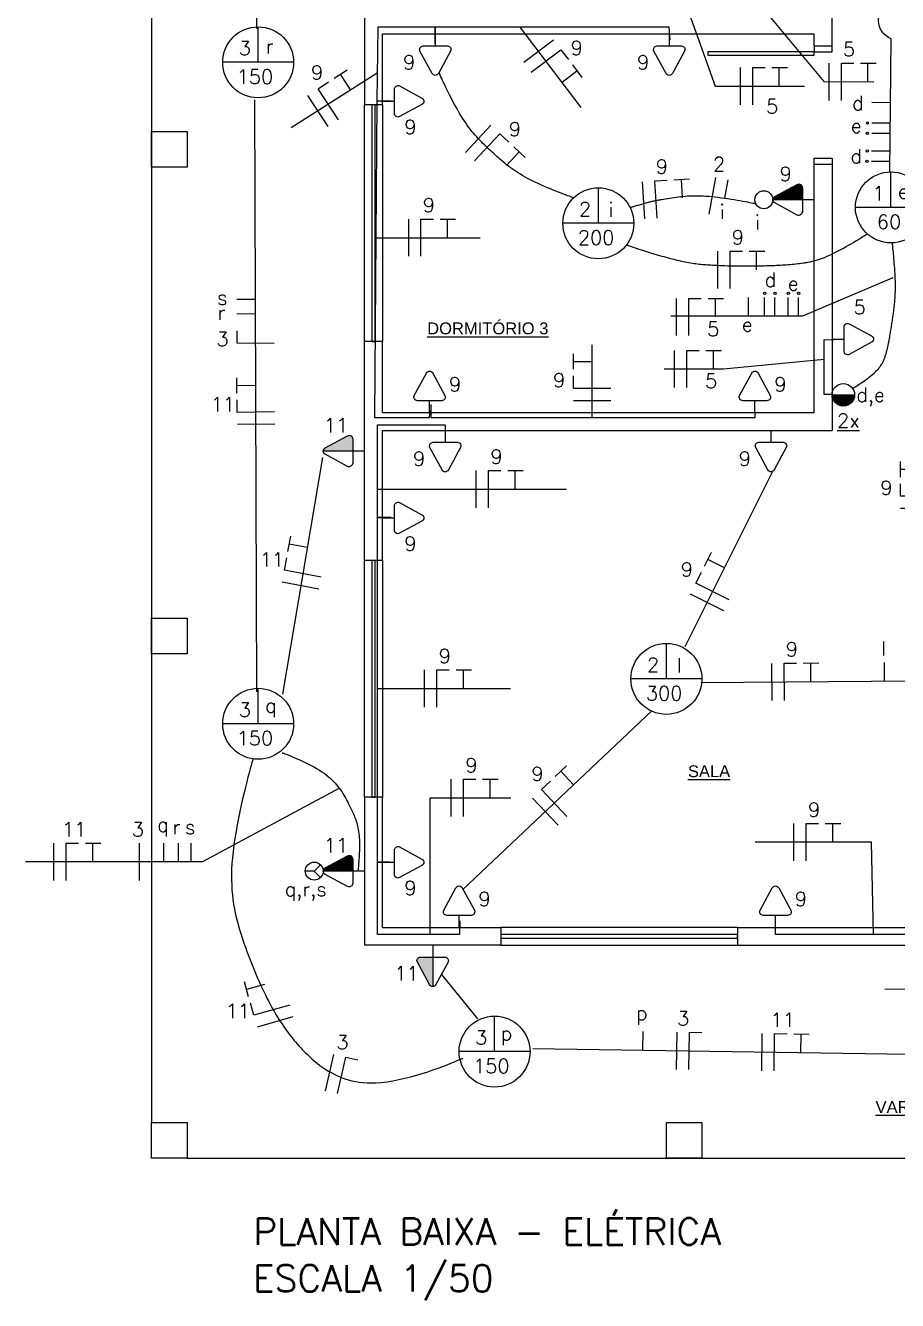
# Model space of a CAD drawing. Header units: millimetres. Extents: x 37 to 167, y 28 to 58.
# Drawn here: x 37.38 to 44.75, y 35.67 to 46.45 of the extents above; entities that cross this region are included whole.
import ezdxf

# ---------------------------------------------------------------- set-up
doc = ezdxf.new("R2010")
doc.units = ezdxf.units.MM
for name, color, linetype in [('ELE-ELETRODUTOS', 5, 'Continuous'), ('ELE-FIAÇÃO', 10, 'Continuous'), ('ELE-PONTO_ELÉTRICO', 14, 'Continuous'), ('ESQUADRIAS', 9, 'Continuous'), ('PAREDE', 8, 'Continuous'), ('PAREDE-BAIXA', 9, 'Continuous'), ('PISO', 4, 'Continuous'), ('TXT_0', 7, 'Continuous'), ('TXT_2', 3, 'Continuous')]:
    doc.layers.add(name, color=color, linetype=linetype)
doc.styles.add('ADITIVOCAD', font='RomanS')
doc.styles.get("Standard").update_dxf_attribs({"font": 'Arial'})
pattern_1 = [(45, (14.318479, 8.071904), (-0.0035355339, 0.0035355339), [])]

# ---------------------------------------------------------------- blocks, each defined once
blk = doc.blocks.new('ADC_PD_AB1')
at = {"flags": 128}
blk.add_lwpolyline([(0, 0), (1, 0), (1, 0.03), (0, 0.03)], close=True, dxfattribs=at)
at = {"flags": 8}
blk.add_attdef('$PORTA', (0.5, 0.1463), '', height=0.09, dxfattribs=at)
blk = doc.blocks.new('ADC_JPL')
at = {"linetype": 'ByBlock', "flags": 128}
blk.add_lwpolyline([(0, -0.015), (1, -0.015), (1, 0.015), (0, 0.015)], close=True, dxfattribs=at)
at = {"flags": 8}
blk.add_attdef('$JANELA', (0.5, 0.2002), '', height=0.09, dxfattribs=at)
blk = doc.blocks.new('ADCE_LINCT')
for p, q in [((0, 0), (0, 0.2499)), ((0.2499, 0), (-0.2499, 0))]:
    blk.add_line(p, q)
blk.add_circle((0, 0), 0.2499)
at = {"flags": 8}
for tag, p in [('$A', (-0.089, 0.0992)), ('$B', (0.0909, 0.096)), ('$C', (-0.0013, -0.1014))]:
    blk.add_attdef(tag, p, '', height=0.1, dxfattribs=at)
blk = doc.blocks.new('ADCE_INT3W_2S')
h = blk.add_hatch()
h.set_pattern_fill('_U', color=256, scale=0.005, angle=45, style=0, pattern_type=2)
h.set_pattern_definition(pattern_1)
h.paths.add_polyline_path([(0.1271, 0), (0, 0), (0.0006, -0.009), (0.0026, -0.0179), (0.0057, -0.0264), (0.0101, -0.0344), (0.0155, -0.0416), (0.0219, -0.048), (0.0292, -0.0535), (0.0371, -0.0578), (0.0456, -0.061), (0.0545, -0.0629), (0.0635, -0.0635), (0.0726, -0.0629), (0.0815, -0.061), (0.0899, -0.0578), (0.0979, -0.0535), (0.1052, -0.048), (0.1116, -0.0416), (0.117, -0.0344), (0.1214, -0.0264), (0.1245, -0.0179), (0.1264, -0.009)])
blk.add_line((0, 0), (0.1271, 0))
blk.add_circle((0.0635, 0), 0.0635)
at = {"flags": 8}
for tag, p, height in [('$B', (0.1735, 0.1343), 0.09), ('$A', (0.2256, 0.0011), 0.09), ('TIP', (0.0136, -0.2023), 0.1)]:
    blk.add_attdef(tag, p, '', height=height, dxfattribs=at)
blk = doc.blocks.new('ADCE_TB_2P')
at = {"flags": 128}
blk.add_lwpolyline([(0, 0), (0.0842, 0), (0.0842, 0.0853, -0.5575), (0.1207, 0.1079), (0.2784, 0.0226, -0.5959), (0.2784, -0.0226), (0.1207, -0.1079, -0.5789), (0.0842, -0.0853), (0.0842, 0)], format="xyb", dxfattribs=at)
at = {"flags": 8}
for tag, p in [('$C', (0.1994, 0.3183)), ('$A', (0.1994, -0.1817))]:
    blk.add_attdef(tag, p, '', height=0.09, dxfattribs=at)
blk = doc.blocks.new('ADCE_TM-IT1')
h = blk.add_hatch()
h.set_pattern_fill('_U', color=256, scale=0.005, angle=45, style=0, pattern_type=2)
h.set_pattern_definition(pattern_1)
h.paths.add_polyline_path([(0.0842, 0), (0.0842, -0.0869), (0.0847, -0.0907), (0.0857, -0.0945), (0.0873, -0.098), (0.0894, -0.1012), (0.092, -0.1041), (0.095, -0.1065), (0.0984, -0.1085), (0.102, -0.1098), (0.1058, -0.1106), (0.1096, -0.1108), (0.1135, -0.1104), (0.1172, -0.1094), (0.1207, -0.1079), (0.2784, -0.0226), (0.2817, -0.0204), (0.2846, -0.0178), (0.2871, -0.0148), (0.2892, -0.0114), (0.2906, -0.0078), (0.2915, -0.0039), (0.2915, 0)])
blk.add_line((0.0842, 0), (0.2918, 0))
at = {"flags": 128}
blk.add_lwpolyline([(0, 0), (0.0842, 0), (0.0842, 0.0853, -0.5575), (0.1207, 0.1079), (0.2784, 0.0226, -0.5959), (0.2784, -0.0226), (0.1207, -0.1079, -0.5789), (0.0842, -0.0853), (0.0842, 0)], format="xyb", dxfattribs=at)
blk.add_circle((0.3554, 0), 0.0635)
at = {"flags": 8}
for tag, p in [('$C', (0.1994, 0.3183)), ('$B', (0.3992, 0.1595)), ('$A', (0.1994, -0.1817))]:
    blk.add_attdef(tag, p, '', height=0.09, dxfattribs=at)
blk = doc.blocks.new('ADCE_TM_2P')
blk.add_hatch(color=256).paths.add_polyline_path([(0.0842, 0), (0.0842, -0.0869), (0.0847, -0.0907), (0.0857, -0.0945), (0.0873, -0.098), (0.0894, -0.1012), (0.092, -0.1041), (0.095, -0.1065), (0.0984, -0.1085), (0.102, -0.1098), (0.1058, -0.1106), (0.1096, -0.1108), (0.1135, -0.1104), (0.1172, -0.1094), (0.1207, -0.1079), (0.2784, -0.0226), (0.2817, -0.0204), (0.2846, -0.0178), (0.2871, -0.0148), (0.2892, -0.0114), (0.2906, -0.0078), (0.2915, -0.0039), (0.2918, 0)])
blk.add_line((0.0842, 0), (0.2918, 0))
at = {"flags": 128}
blk.add_lwpolyline([(0, 0), (0.0842, 0), (0.0842, 0.0853, -0.5575), (0.1207, 0.1079), (0.2784, 0.0226, -0.5959), (0.2784, -0.0226), (0.1207, -0.1079, -0.5789), (0.0842, -0.0853), (0.0842, 0)], format="xyb", dxfattribs=at)
at = {"flags": 8}
for tag, p in [('$C', (0.1994, 0.3183)), ('$A', (0.1994, -0.1817))]:
    blk.add_attdef(tag, p, '', height=0.09, dxfattribs=at)
blk = doc.blocks.new('ADCE_TM-IT3')
h = blk.add_hatch()
h.set_pattern_fill('_U', color=256, scale=0.005, angle=45, style=0, pattern_type=2)
h.set_pattern_definition(pattern_1)
h.paths.add_polyline_path([(0.0842, 0), (0.0842, -0.0869), (0.0847, -0.0907), (0.0857, -0.0945), (0.0873, -0.098), (0.0894, -0.1012), (0.092, -0.1041), (0.095, -0.1065), (0.0984, -0.1085), (0.102, -0.1098), (0.1058, -0.1106), (0.1096, -0.1108), (0.1135, -0.1104), (0.1172, -0.1094), (0.1207, -0.1079), (0.2784, -0.0226), (0.2817, -0.0204), (0.2846, -0.0178), (0.2871, -0.0148), (0.2892, -0.0114), (0.2906, -0.0078), (0.2915, -0.0039), (0.2915, 0)])
for p, q in [((0.0842, 0), (0.2918, 0)), ((0.3554, 0), (0.3102, 0.0447)), ((0.3554, 0), (0.3102, -0.0447)), ((0.3554, 0), (0.4189, 0))]:
    blk.add_line(p, q)
at = {"flags": 128}
blk.add_lwpolyline([(0, 0), (0.0842, 0), (0.0842, 0.0853, -0.5575), (0.1207, 0.1079), (0.2784, 0.0226, -0.5959), (0.2784, -0.0226), (0.1207, -0.1079, -0.5789), (0.0842, -0.0853), (0.0842, 0)], format="xyb", dxfattribs=at)
blk.add_circle((0.3554, 0), 0.0635)
at = {"flags": 8}
for tag, p in [('$C', (0.1994, 0.3183)), ('$B', (0.3992, 0.1595)), ('$A', (0.1994, -0.1817))]:
    blk.add_attdef(tag, p, '', height=0.09, dxfattribs=at)
blk = doc.blocks.new('ADCE_FNT')
at = {"flags": 128}
for points in [[(-0.1565, -0.15), (-0.1565, 0.15)], [(-0.0575, -0.15), (-0.0575, 0.15), (0.0425, 0.15)], [(0.0965, 0.15), (0.2215, 0.15)], [(0.1565, 0), (0.1565, 0.15)]]:
    blk.add_lwpolyline(points, dxfattribs=at)
at = {"flags": 8}
blk.add_attdef('A', (-0.0374, 0.212), '', height=0.1, dxfattribs=at)
blk = doc.blocks.new('ADCE_FR')
at = {"flags": 128}
for points in [[(-0.0495, -0.15), (-0.0495, 0.15)], [(0.0495, 0), (0.0495, 0.15)]]:
    blk.add_lwpolyline(points, dxfattribs=at)
at = {"flags": 8}
for tag, p in [('A', (-0.0393, 0.2618)), ('B', (0.0487, 0.2618))]:
    blk.add_attdef(tag, p, '', height=0.1, dxfattribs=at)
blk = doc.blocks.new('ADCE_RP')
at = {"flags": 128}
for points in [[(-0.0416, 0), (-0.0416, 0.15)], [(0.0416, 0), (0.0416, 0.15)]]:
    blk.add_lwpolyline(points, dxfattribs=at)
for centre in [(-0.0413, 0.1848), (0.0419, 0.1848)]:
    blk.add_circle(centre, 0.00924)
at = {"flags": 8}
blk.add_attdef('B', (-0.0008, 0.2701), '', height=0.1, dxfattribs=at)
blk = doc.blocks.new('ADCE_R')
at = {"flags": 128}
blk.add_lwpolyline([(0, 0), (0, 0.15)], dxfattribs=at)
at = {"flags": 8}
blk.add_attdef('B', (-0.0041, 0.262), '', height=0.1, dxfattribs=at)
blk = doc.blocks.new('ADCE_N')
at = {"flags": 128}
blk.add_lwpolyline([(0, -0.15), (0, 0.15), (0.1, 0.15)], dxfattribs=at)
at = {"flags": 8}
blk.add_attdef('A', (-0.0139, 0.212), '', height=0.1, dxfattribs=at)
blk = doc.blocks.new('ADCE_F')
at = {"flags": 128}
blk.add_lwpolyline([(0, -0.15), (0, 0.15)], dxfattribs=at)
at = {"flags": 8}
blk.add_attdef('A', (-0.0066, 0.262), '', height=0.1, dxfattribs=at)
blk = doc.blocks.new('ADCE_FN')
at = {"flags": 128}
for points in [[(-0.0495, -0.15), (-0.0495, 0.15)], [(0.0495, -0.15), (0.0495, 0.15), (0.1495, 0.15)]]:
    blk.add_lwpolyline(points, dxfattribs=at)
at = {"flags": 8}
blk.add_attdef('A', (-0.043, 0.212), '', height=0.1, dxfattribs=at)

msp = doc.modelspace()

# ---------------------------------------------------------------- linework, layer by layer
at = {"layer": 'ELE-ELETRODUTOS', "flags": 128}
for points in [[(39.3362, 46.422), (39.3691, 51.2448)], [(40.8442, 46.2924), (40.8442, 46.4328), (40.3587, 46.4328), (40.3525, 45.8062), (40.4267, 45.8108)], [(42.8295, 46.3246), (42.823, 46.4328), (40.8452, 46.4328), (40.8452, 46.3148)], [(42.0144, 44.99), (42.0128, 44.9906), (42.0082, 44.9922), (42.0008, 44.9949), (41.9908, 44.9986), (41.9783, 45.0031), (41.9637, 45.0085), (41.9472, 45.0147), (41.9288, 45.0217), (41.909, 45.0293), (41.8878, 45.0376), (41.8654, 45.0465), (41.8421, 45.0558), (41.8182, 45.0657), (41.7937, 45.0759), (41.7689, 45.0865), (41.7441, 45.0974), (41.7194, 45.1085), (41.695, 45.1199), (41.6712, 45.1313), (41.6482, 45.1428), (41.6261, 45.1543), (41.6049, 45.1659), (41.5846, 45.1775), (41.5651, 45.189), (41.5464, 45.2006), (41.5285, 45.2122), (41.5112, 45.2238), (41.4946, 45.2355), (41.4785, 45.2471), (41.463, 45.2587), (41.448, 45.2704), (41.4335, 45.2821), (41.4193, 45.2937), (41.4054, 45.3054), (41.3919, 45.3171), (41.3786, 45.3288), (41.3655, 45.3405), (41.3526, 45.3523), (41.3397, 45.364), (41.327, 45.3758), (41.3138, 45.3878), (41.3007, 45.4), (41.2876, 45.4122), (41.2745, 45.4247), (41.2613, 45.4373), (41.2482, 45.4502), (41.235, 45.4634), (41.2219, 45.4769), (41.2087, 45.4909), (41.1955, 45.5053), (41.1822, 45.5202), (41.169, 45.5357), (41.1557, 45.5518), (41.1424, 45.5685), (41.1291, 45.586), (41.1157, 45.6042), (41.1023, 45.6232), (41.0888, 45.6431), (41.0753, 45.6639), (41.0617, 45.6856), (41.0617, 45.6856), (41.0481, 45.7083), (41.0346, 45.7319), (41.0211, 45.756), (41.0078, 45.7804), (40.9947, 45.805), (40.982, 45.8296), (40.9696, 45.8539), (40.9577, 45.8778), (40.9463, 45.9009), (40.9356, 45.9232), (40.9255, 45.9443), (40.9162, 45.9641), (40.9077, 45.9824), (40.9, 45.9989), (40.8934, 46.0135), (40.8878, 46.0258), (40.8833, 46.0359), (40.88, 46.0433), (40.878, 46.0479), (40.8773, 46.0494), (40.8773, 46.0494)], [(39.3364, 40.8144), (39.3199, 45.8176)], [(40.4727, 45.8062), (40.3525, 45.8062), (40.333, 43.1327), (40.7975, 43.1327), (40.8026, 43.1925)], [(42.4922, 44.9083), (42.4928, 44.9085), (42.4944, 44.909), (42.4969, 44.9098), (42.5004, 44.9109), (42.5048, 44.9123), (42.5099, 44.9139), (42.5157, 44.9157), (42.5222, 44.9177), (42.5292, 44.9199), (42.5368, 44.9222), (42.5447, 44.9246), (42.553, 44.9271), (42.5616, 44.9297), (42.5704, 44.9324), (42.5794, 44.935), (42.5884, 44.9376), (42.5975, 44.9403), (42.6064, 44.9428), (42.6153, 44.9453), (42.6239, 44.9477), (42.6239, 44.9477), (42.6323, 44.9499), (42.6404, 44.952), (42.6483, 44.9541), (42.656, 44.956), (42.6634, 44.9578), (42.6706, 44.9595), (42.6777, 44.9611), (42.6845, 44.9626), (42.6912, 44.9641), (42.6978, 44.9655), (42.7042, 44.9668), (42.7105, 44.9681), (42.7167, 44.9693), (42.7228, 44.9705), (42.7288, 44.9716), (42.7348, 44.9727), (42.7407, 44.9738), (42.7466, 44.9748), (42.7524, 44.9759), (42.7582, 44.9769), (42.7753, 44.9799), (42.7924, 44.9829), (42.8096, 44.9859), (42.827, 44.9887), (42.8445, 44.9915), (42.8623, 44.9941), (42.8804, 44.9966), (42.8988, 44.9989), (42.9175, 45.001), (42.9366, 45.0029), (42.9562, 45.0045), (42.9762, 45.0058), (42.9967, 45.0068), (43.0178, 45.0075), (43.0394, 45.0078), (43.0617, 45.0078), (43.0846, 45.0073), (43.1083, 45.0064), (43.1327, 45.0051), (43.1578, 45.0032), (43.1838, 45.0009), (43.2103, 44.9981), (43.2373, 44.9949), (43.2644, 44.9914), (43.2916, 44.9876), (43.3184, 44.9836), (43.3449, 44.9795), (43.3707, 44.9753), (43.3957, 44.971), (43.4195, 44.9669), (43.4421, 44.9628), (43.4633, 44.9589), (43.4827, 44.9552), (43.5002, 44.9518), (43.5156, 44.9488), (43.5286, 44.9461), (43.5392, 44.944), (43.5469, 44.9424), (43.5518, 44.9414), (43.5534, 44.941), (43.5534, 44.941)], [(42.4677, 44.5901), (42.4695, 44.5895), (42.4748, 44.5877), (42.4832, 44.5848), (42.4947, 44.581), (42.5089, 44.5762), (42.5256, 44.5707), (42.5445, 44.5645), (42.5655, 44.5577), (42.5882, 44.5504), (42.6125, 44.5426), (42.6381, 44.5346), (42.6648, 44.5263), (42.6923, 44.518), (42.7204, 44.5096), (42.7489, 44.5012), (42.7774, 44.4931), (42.8059, 44.4852), (42.8339, 44.4777), (42.8614, 44.4706), (42.888, 44.4641), (42.888, 44.4641), (42.9058, 44.4599), (42.9231, 44.4561), (42.9399, 44.4525), (42.9563, 44.4492), (42.9724, 44.4462), (42.988, 44.4434), (43.0034, 44.4408), (43.0184, 44.4385), (43.0332, 44.4363), (43.0478, 44.4343), (43.0621, 44.4326), (43.0763, 44.4309), (43.0904, 44.4294), (43.1043, 44.4281), (43.1182, 44.4269), (43.1321, 44.4258), (43.1459, 44.4247), (43.1597, 44.4238), (43.1736, 44.4229), (43.1876, 44.4221), (43.1876, 44.4221), (43.2081, 44.421), (43.2289, 44.42), (43.2499, 44.4191), (43.271, 44.4182), (43.2924, 44.4175), (43.3139, 44.4168), (43.3357, 44.4162), (43.3575, 44.4158), (43.3795, 44.4154), (43.4017, 44.415), (43.4239, 44.4148), (43.4463, 44.4147), (43.4687, 44.4146), (43.4913, 44.4146), (43.5138, 44.4148), (43.5365, 44.415), (43.5592, 44.4152), (43.5819, 44.4156), (43.6046, 44.4161), (43.6273, 44.4166), (43.6443, 44.4171), (43.6612, 44.4176), (43.6781, 44.4181), (43.695, 44.4187), (43.7119, 44.4194), (43.7287, 44.4202), (43.7454, 44.421), (43.7621, 44.4219), (43.7787, 44.4229), (43.7952, 44.424), (43.8117, 44.4251), (43.828, 44.4264), (43.8443, 44.4278), (43.8604, 44.4292), (43.8765, 44.4308), (43.8923, 44.4325), (43.9081, 44.4343), (43.9237, 44.4362), (43.9392, 44.4382), (43.9545, 44.4404), (43.9545, 44.4404), (43.9645, 44.4419), (43.9745, 44.4435), (43.9844, 44.4452), (43.9943, 44.4469), (44.0042, 44.4488), (44.0141, 44.4508), (44.0241, 44.453), (44.034, 44.4552), (44.0441, 44.4577), (44.0542, 44.4603), (44.0644, 44.4631), (44.0747, 44.4661), (44.0851, 44.4694), (44.0957, 44.4728), (44.1065, 44.4765), (44.1174, 44.4804), (44.1285, 44.4846), (44.1398, 44.4891), (44.1514, 44.4939), (44.1632, 44.4989), (44.1843, 44.5085), (44.2059, 44.5188), (44.2281, 44.5299), (44.2504, 44.5414), (44.2728, 44.5534), (44.2951, 44.5656), (44.3171, 44.5779), (44.3386, 44.5902), (44.3594, 44.6023), (44.3793, 44.6141), (44.3982, 44.6255), (44.4159, 44.6362), (44.4322, 44.6462), (44.447, 44.6554), (44.4599, 44.6635), (44.4709, 44.6705), (44.4798, 44.6761), (44.4864, 44.6803), (44.4904, 44.683), (44.4918, 44.6839), (44.4918, 44.6839)], [(44.3782, 43.383), (44.3791, 43.3835), (44.3819, 43.3852), (44.3862, 43.3878), (44.3921, 43.3915), (44.3994, 43.396), (44.4079, 43.4013), (44.4174, 43.4075), (44.428, 43.4143), (44.4393, 43.4218), (44.4512, 43.4299), (44.4637, 43.4385), (44.4765, 43.4476), (44.4896, 43.4571), (44.5027, 43.467), (44.5158, 43.4771), (44.5287, 43.4875), (44.5413, 43.498), (44.5534, 43.5086), (44.5648, 43.5192), (44.5755, 43.5298), (44.5816, 43.5363), (44.5874, 43.5427), (44.5929, 43.5491), (44.598, 43.5555), (44.6029, 43.5619), (44.6075, 43.5683), (44.6119, 43.5746), (44.616, 43.581), (44.6198, 43.5874), (44.6235, 43.5938), (44.6269, 43.6002), (44.6302, 43.6067), (44.6333, 43.6131), (44.6362, 43.6196), (44.6389, 43.6262), (44.6416, 43.6328), (44.644, 43.6394), (44.6464, 43.6461), (44.6487, 43.6529), (44.6509, 43.6597), (44.6509, 43.6597), (44.6528, 43.6659), (44.6547, 43.6721), (44.6565, 43.6783), (44.6582, 43.6846), (44.6599, 43.691), (44.6616, 43.6974), (44.6632, 43.7038), (44.6648, 43.7103), (44.6663, 43.7168), (44.6678, 43.7233), (44.6692, 43.7299), (44.6707, 43.7365), (44.6721, 43.7431), (44.6735, 43.7498), (44.6748, 43.7565), (44.6761, 43.7632), (44.6774, 43.7699), (44.6787, 43.7766), (44.68, 43.7833), (44.6813, 43.7901), (44.6813, 43.7901), (44.6834, 43.8019), (44.6856, 43.8137), (44.6877, 43.8255), (44.6898, 43.8374), (44.6918, 43.8492), (44.6938, 43.861), (44.6958, 43.8728), (44.6977, 43.8846), (44.6996, 43.8963), (44.7014, 43.908), (44.7033, 43.9196), (44.7051, 43.9312), (44.7068, 43.9428), (44.7085, 43.9542), (44.7102, 43.9656), (44.7118, 43.977), (44.7134, 43.9882), (44.715, 43.9993), (44.7165, 44.0104), (44.718, 44.0213), (44.7196, 44.0336), (44.7212, 44.0458), (44.7227, 44.0579), (44.7242, 44.07), (44.7256, 44.0821), (44.7269, 44.0942), (44.7281, 44.1064), (44.7292, 44.1187), (44.7303, 44.1311), (44.7312, 44.1437), (44.732, 44.1565), (44.7327, 44.1695), (44.7333, 44.1828), (44.7337, 44.1965), (44.7341, 44.2104), (44.7342, 44.2248), (44.7343, 44.2396), (44.7342, 44.2548), (44.7339, 44.2705), (44.7335, 44.2868), (44.7335, 44.2868), (44.7327, 44.3071), (44.7318, 44.328), (44.7307, 44.3493), (44.7294, 44.3709), (44.7279, 44.3927), (44.7264, 44.4143), (44.7248, 44.4356), (44.7231, 44.4565), (44.7214, 44.4768), (44.7197, 44.4962), (44.7181, 44.5147), (44.7165, 44.5319), (44.715, 44.5479), (44.7136, 44.5622), (44.7123, 44.5749), (44.7112, 44.5857), (44.7103, 44.5944), (44.7096, 44.6008), (44.7092, 44.6048), (44.7091, 44.6061), (44.7091, 44.6061)], [(44.1933, 43.3269), (44.1311, 43.3269), (44.1311, 43.7925), (44.2106, 43.7891)], [(40.8076, 43.2424), (40.8076, 43.1327), (43.5501, 43.1327), (43.5451, 43.2224)], [(40.472, 42.2874), (40.3578, 42.2874), (40.3578, 43.071), (40.9299, 43.071), (40.9289, 42.9874)], [(39.8915, 42.7954), (39.555, 40.7948)], [(42.9572, 41.1997), (43.6953, 42.6735)], [(40.4577, 39.3754), (40.3578, 39.3754), (40.3578, 42.2852), (40.4231, 42.2877)], [(43.0899, 40.8938), (46.3329, 40.9203)], [(42.6784, 40.6586), (41.0764, 39.143)], [(39.5525, 40.3006), (39.554, 40.3), (39.5584, 40.2984), (39.5654, 40.2958), (39.5748, 40.2923), (39.5865, 40.2878), (39.6002, 40.2825), (39.6158, 40.2763), (39.6329, 40.2693), (39.6514, 40.2616), (39.6711, 40.2532), (39.6918, 40.2442), (39.7133, 40.2345), (39.7353, 40.2243), (39.7576, 40.2135), (39.7801, 40.2023), (39.8024, 40.1907), (39.8245, 40.1786), (39.8461, 40.1662), (39.867, 40.1536), (39.887, 40.1406), (39.887, 40.1406), (39.9059, 40.1275), (39.9237, 40.1141), (39.9405, 40.1006), (39.9563, 40.0869), (39.9712, 40.073), (39.9852, 40.059), (39.9985, 40.0448), (40.0109, 40.0305), (40.0227, 40.0161), (40.0338, 40.0016), (40.0443, 39.987), (40.0543, 39.9723), (40.0638, 39.9575), (40.0729, 39.9427), (40.0815, 39.9278), (40.0899, 39.9129), (40.0979, 39.8979), (40.1058, 39.883), (40.1134, 39.868), (40.121, 39.853), (40.1267, 39.8417), (40.1323, 39.8303), (40.1379, 39.8188), (40.1434, 39.8073), (40.1487, 39.7956), (40.1539, 39.7838), (40.159, 39.7718), (40.1639, 39.7596), (40.1686, 39.7471), (40.1732, 39.7343), (40.1774, 39.7213), (40.1815, 39.7078), (40.1853, 39.694), (40.1888, 39.6797), (40.192, 39.665), (40.1949, 39.6498), (40.1974, 39.634), (40.1996, 39.6177), (40.2014, 39.6009), (40.2028, 39.5833), (40.2028, 39.5833), (40.2039, 39.5652), (40.2045, 39.5466), (40.2048, 39.5276), (40.2048, 39.5084), (40.2045, 39.4892), (40.204, 39.4701), (40.2033, 39.4513), (40.2024, 39.4329), (40.2014, 39.415), (40.2002, 39.398), (40.1991, 39.3818), (40.1979, 39.3666), (40.1967, 39.3527), (40.1955, 39.3401), (40.1945, 39.329), (40.1935, 39.3196), (40.1927, 39.312), (40.1921, 39.3064), (40.1917, 39.3029), (40.1916, 39.3017)], [(39.3034, 40.2451), (39.3024, 40.2416), (39.2995, 40.2313), (39.2948, 40.2148), (39.2886, 40.1924), (39.281, 40.1646), (39.2723, 40.132), (39.2626, 40.0948), (39.2521, 40.0537), (39.2409, 40.009), (39.2294, 39.9612), (39.2175, 39.9108), (39.2057, 39.8581), (39.1939, 39.8038), (39.1825, 39.7481), (39.1716, 39.6916), (39.1613, 39.6348), (39.152, 39.5781), (39.1437, 39.5218), (39.1366, 39.4666), (39.1309, 39.4129), (39.1309, 39.4129), (39.1271, 39.3638), (39.1246, 39.3164), (39.1234, 39.2705), (39.1235, 39.2259), (39.1248, 39.1827), (39.1273, 39.1406), (39.1308, 39.0996), (39.1355, 39.0597), (39.1411, 39.0206), (39.1477, 38.9823), (39.1552, 38.9447), (39.1636, 38.9077), (39.1727, 38.8712), (39.1826, 38.8351), (39.1931, 38.7993), (39.2043, 38.7636), (39.216, 38.7281), (39.2283, 38.6926), (39.241, 38.6569), (39.2541, 38.6211), (39.2541, 38.6211), (39.2645, 38.5933), (39.2751, 38.5653), (39.2859, 38.5372), (39.297, 38.509), (39.3083, 38.4808), (39.3199, 38.4524), (39.3317, 38.424), (39.3438, 38.3956), (39.3563, 38.3672), (39.369, 38.3389), (39.3821, 38.3106), (39.3954, 38.2823), (39.4092, 38.2542), (39.4232, 38.2262), (39.4376, 38.1984), (39.4524, 38.1707), (39.4676, 38.1432), (39.4831, 38.116), (39.4991, 38.089), (39.5154, 38.0623), (39.5268, 38.0442), (39.5384, 38.0263), (39.5501, 38.0085), (39.5621, 37.9909), (39.5743, 37.9735), (39.5866, 37.9562), (39.5992, 37.9391), (39.6119, 37.9221), (39.6249, 37.9054), (39.638, 37.8888), (39.6513, 37.8725), (39.6648, 37.8563), (39.6785, 37.8404), (39.6925, 37.8247), (39.7065, 37.8092), (39.7208, 37.7939), (39.7353, 37.7789), (39.75, 37.7641), (39.7648, 37.7495), (39.7799, 37.7353), (39.7799, 37.7353), (39.8019, 37.7151), (39.8244, 37.6956), (39.8473, 37.6768), (39.8707, 37.6586), (39.8946, 37.6413), (39.9191, 37.6247), (39.9443, 37.609), (39.97, 37.5943), (39.9965, 37.5805), (40.0236, 37.5678), (40.0515, 37.5562), (40.0802, 37.5458), (40.1097, 37.5366), (40.1401, 37.5286), (40.1714, 37.5221), (40.2035, 37.5168), (40.2366, 37.5131), (40.2708, 37.5108), (40.3059, 37.5101), (40.3421, 37.5111), (40.3421, 37.5111), (40.3894, 37.5146), (40.4379, 37.5205), (40.4874, 37.5285), (40.5375, 37.5383), (40.5877, 37.5498), (40.6375, 37.5625), (40.6867, 37.5762), (40.7348, 37.5906), (40.7814, 37.6055), (40.8261, 37.6205), (40.8684, 37.6354), (40.908, 37.65), (40.9445, 37.6638), (40.9775, 37.6768), (41.0065, 37.6885), (41.0311, 37.6987), (41.051, 37.7071), (41.0657, 37.7134), (41.0748, 37.7174), (41.0779, 37.7188)], [(41.0516, 38.8803), (41.0497, 38.764), (40.3578, 38.764), (40.3578, 39.3751), (40.4329, 39.3742)], [(45.4422, 38.8786), (45.4422, 38.766), (43.7213, 38.766), (43.7213, 38.8555)], [(40.8984, 38.4269), (41.2033, 38.0523)], [(41.6694, 37.8009), (45.9741, 37.7353)]]:
    msp.add_lwpolyline(points, dxfattribs=at)
msp.add_lwpolyline([(44.6882, 45.2119), (44.6986, 46.3349, -0.6841), (44.6931, 46.6436), (44.6857, 47.3553, -0.6842), (44.6464, 47.7995), (44.6726, 48.4462)], format="xyb", dxfattribs=at)
at = {"layer": 'ELE-FIAÇÃO', "flags": 128}
for points in [[(42.8783, 46.8665), (43.2101, 45.933), (43.967, 45.933)], [(43.4376, 46.8036), (44.1281, 45.9723), (44.553, 45.9713)], [(41.5587, 46.4328), (42.0767, 45.7528)], [(40.3549, 46.0452), (39.6275, 45.5815)], [(40.3441, 44.6536), (41.2257, 44.6535)], [(44.7135, 44.3137), (43.9474, 43.9896), (42.8359, 43.9896)], [(42.1711, 43.1327), (42.1711, 43.7478)], [(44.1311, 43.6247), (43.2821, 43.5437), (42.781, 43.5437)], [(40.3578, 42.5279), (41.9532, 42.5279)], [(40.3578, 40.8426), (41.4808, 40.8426)], [(40.0295, 39.9979), (38.8775, 39.378), (37.3823, 39.378)], [(40.8031, 38.764), (40.8031, 39.9197), (41.4849, 39.9197)], [(44.5496, 38.766), (44.5312, 39.5448), (43.5491, 39.5448)], [(45.7178, 38.766), (45.6221, 38.2987), (44.6435, 38.304)]]:
    msp.add_lwpolyline(points, dxfattribs=at)
at = {"layer": 'ESQUADRIAS', "flags": 128}
for points in [[(44.0485, 46.2751), (44.0485, 46.2251), (44.1985, 46.2251), (44.1985, 46.2751)], [(44.0485, 45.2751), (44.0485, 45.3251), (44.1985, 45.3251), (44.1985, 45.2751)]]:
    msp.add_lwpolyline(points, dxfattribs=at)
at = {"layer": 'PAREDE'}
for p, q in [((44.1985, 46.2751), (44.1985, 47.0751)), ((40.2485, 46.9751), (40.2485, 45.7751)), ((40.3985, 46.3751), (44.0485, 46.3751)), ((40.3985, 45.7751), (40.3985, 46.3751)), ((44.0485, 46.2751), (44.0485, 46.3751)), ((44.0485, 46.2751), (44.1985, 46.2751)), ((40.3985, 45.7751), (40.2485, 45.7751)), ((44.0485, 43.1751), (44.0485, 45.2751)), ((44.0485, 45.2751), (44.1985, 45.2751)), ((44.1985, 45.2751), (44.1985, 43.0251)), ((40.3985, 43.7751), (40.2485, 43.7751)), ((40.2485, 41.9251), (40.2485, 43.7751)), ((40.3985, 43.1751), (40.3985, 43.7751)), ((40.3985, 43.1751), (44.0485, 43.1751)), ((40.3985, 43.0251), (44.1985, 43.0251)), ((40.3985, 41.9251), (40.3985, 43.0251)), ((40.3985, 41.9251), (40.2485, 41.9251)), ((40.2485, 39.9251), (40.2485, 38.6751)), ((40.3985, 39.9251), (40.2485, 39.9251)), ((40.3985, 38.8251), (40.3985, 39.9251)), ((40.3985, 38.8251), (41.3985, 38.8251)), ((41.3985, 38.8251), (41.3985, 38.6751)), ((43.3985, 38.8251), (46.2985, 38.8251)), ((43.3985, 38.8251), (43.3985, 38.6751)), ((41.3985, 38.6751), (40.2485, 38.6751)), ((43.3985, 38.6751), (46.2985, 38.6751))]:
    msp.add_line(p, q, dxfattribs=at)
at = {"layer": 'PAREDE', "flags": 128}
for points in [[(38.4485, 45.5501), (38.7485, 45.5501), (38.7485, 45.2501), (38.4485, 45.2501)], [(38.4485, 41.4376), (38.7485, 41.4376), (38.7485, 41.1376), (38.4485, 41.1376)], [(38.4485, 37.1751), (38.7485, 37.1751), (38.7485, 36.8751), (38.4485, 36.8751)], [(42.7985, 37.1751), (43.0985, 37.1751), (43.0985, 36.8751), (42.7985, 36.8751)]]:
    msp.add_lwpolyline(points, close=True, dxfattribs=at)
at = {"layer": 'PAREDE-BAIXA'}
for p, q in [((40.2485, 43.7751), (40.2485, 45.7751)), ((40.3985, 45.7751), (40.3985, 43.7751)), ((40.2485, 39.9251), (40.2485, 41.9251)), ((40.3985, 41.9251), (40.3985, 39.9251)), ((43.3985, 38.8251), (41.3985, 38.8251)), ((41.3985, 38.6751), (43.3985, 38.6751))]:
    msp.add_line(p, q, dxfattribs=at)
at = {"layer": 'PISO'}
for p, q in [((38.4485, 53.6251), (38.4485, 37.1751)), ((38.7485, 36.8751), (51.3485, 36.8751))]:
    msp.add_line(p, q, dxfattribs=at)

# ---------------------------------------------------------------- block references
at = {"layer": 'ELE-FIAÇÃO'}
ref = msp.add_blockref('ADCE_FNT', (41.8177, 46.0993), dxfattribs=dict(at, xscale=1.05, yscale=1.05, zscale=1.05, rotation=307))
ref.add_attrib('A', '9', (41.9889, 46.1971), dxfattribs={"layer": 'TXT_0', "height": 0.12, "style": 'ADITIVOCAD'})
ref = msp.add_blockref('ADCE_FNT', (44.338, 45.9714), dxfattribs=dict(at, xscale=1.05, yscale=1.05, zscale=1.05))
ref.add_attrib('A', '5', (44.2904, 46.1865), dxfattribs={"layer": 'TXT_0', "height": 0.12, "style": 'ADITIVOCAD'})
ref = msp.add_blockref('ADCE_FNT', (39.9912, 45.8134), dxfattribs=dict(at, xscale=1.05, yscale=1.05, zscale=1.05, rotation=33))
ref.add_attrib('A', '9', (39.7952, 45.9893), dxfattribs={"layer": 'TXT_0', "height": 0.12, "style": 'ADITIVOCAD'})
ref = msp.add_blockref('ADCE_FNT', (43.5885, 45.933), dxfattribs=dict(at, xscale=1.05, yscale=1.05, zscale=1.05))
ref.add_attrib('A', '5', (43.6415, 45.7037), dxfattribs={"layer": 'TXT_0', "height": 0.12, "style": 'ADITIVOCAD'})
ref = msp.add_blockref('ADCE_R', (44.6936, 45.7932), dxfattribs=dict(at, xscale=1.05, yscale=1.05, zscale=1.05, rotation=89.4735))
ref.add_attrib('B', 'd', (44.367, 45.7315), dxfattribs={"layer": 'TXT_0', "height": 0.12, "style": 'ADITIVOCAD'})
ref = msp.add_blockref('ADCE_FNT', (41.327, 45.3758), dxfattribs=dict(at, xscale=1.05, yscale=1.05, zscale=1.05, rotation=317.03))
ref.add_attrib('A', '9', (41.4672, 45.5105), dxfattribs={"layer": 'TXT_0', "height": 0.12, "style": 'ADITIVOCAD'})
ref = msp.add_blockref('ADCE_RP', (44.6916, 45.5774), dxfattribs=dict(at, xscale=1.05, yscale=1.05, zscale=1.05, rotation=89.4735))
ref.add_attrib('B', 'e', (44.3566, 45.5391), dxfattribs={"layer": 'TXT_0', "height": 0.12, "style": 'ADITIVOCAD'})
ref = msp.add_blockref('ADCE_RP', (44.6894, 45.3406), dxfattribs=dict(at, xscale=1.05, yscale=1.05, zscale=1.05, rotation=89.4735))
ref.add_attrib('B', 'd', (44.3544, 45.2823), dxfattribs={"layer": 'TXT_0', "height": 0.12, "style": 'ADITIVOCAD'})
ref = msp.add_blockref('ADCE_FNT', (42.7712, 44.9792), dxfattribs=dict(at, xscale=1.05, yscale=1.05, zscale=1.05, rotation=3.5555))
ref.add_attrib('A', '9', (42.7094, 45.1943), dxfattribs={"layer": 'TXT_0', "height": 0.12, "style": 'ADITIVOCAD'})
ref = msp.add_blockref('ADCE_FR', (43.2405, 44.9976), dxfattribs=dict(at, xscale=1.05, yscale=1.05, zscale=1.05, rotation=349.7517))
ref.add_attrib('A', '2', (43.1917, 45.2154), dxfattribs={"layer": 'TXT_0', "height": 0.12, "style": 'ADITIVOCAD'})
ref.add_attrib('B', 'i', (43.2491, 44.8128), dxfattribs={"layer": 'TXT_0', "height": 0.12, "style": 'ADITIVOCAD'})
ref = msp.add_blockref('ADCE_FNT', (40.7849, 44.6536), dxfattribs=dict(at, xscale=1.05, yscale=1.05, zscale=1.05))
ref.add_attrib('A', '9', (40.7402, 44.8687), dxfattribs={"layer": 'TXT_0', "height": 0.12, "style": 'ADITIVOCAD'})
ref = msp.add_blockref('ADCE_FNT', (43.3966, 44.3811), dxfattribs=dict(at, xscale=1.05, yscale=1.05, zscale=1.05))
ref.add_attrib('A', '9', (43.3519, 44.5962), dxfattribs={"layer": 'TXT_0', "height": 0.12, "style": 'ADITIVOCAD'})
ref = msp.add_blockref('ADCE_RP', (43.672, 43.9896), dxfattribs=dict(at, xscale=1.05, yscale=1.05, zscale=1.05, rotation=359.9999))
ref.add_attrib('B', 'd', (43.628, 44.2386), dxfattribs={"layer": 'TXT_0', "height": 0.12, "style": 'ADITIVOCAD'})
ref = msp.add_blockref('ADCE_RP', (43.8719, 43.9896), dxfattribs=dict(at, xscale=1.05, yscale=1.05, zscale=1.05))
ref.add_attrib('B', 'e', (43.8245, 44.2067), dxfattribs={"layer": 'TXT_0', "height": 0.12, "style": 'ADITIVOCAD'})
ref = msp.add_blockref('ADCE_R', (39.3255, 44.1313), dxfattribs=dict(at, xscale=1.05, yscale=1.05, zscale=1.05, rotation=90.0551))
ref.add_attrib('B', 's', (39.0018, 44.0867), dxfattribs={"layer": 'TXT_0', "height": 0.12, "style": 'ADITIVOCAD'})
ref = msp.add_blockref('ADCE_FNT', (43.0492, 43.9833), dxfattribs=dict(at, xscale=1.05, yscale=1.05, zscale=1.05))
ref.add_attrib('A', '5', (43.1436, 43.8224), dxfattribs={"layer": 'TXT_0', "height": 0.12, "style": 'ADITIVOCAD'})
ref = msp.add_blockref('ADCE_R', (43.4916, 43.9896), dxfattribs=dict(at, xscale=1.05, yscale=1.05, zscale=1.05, rotation=359.9997))
ref.add_attrib('B', 'e', (43.4359, 43.8608), dxfattribs={"layer": 'TXT_0', "height": 0.12, "style": 'ADITIVOCAD'})
ref = msp.add_blockref('ADCE_R', (39.3259, 44.0094), dxfattribs=dict(at, xscale=1.05, yscale=1.05, zscale=1.05, rotation=91.0884))
ref.add_attrib('B', 'r', (39.0052, 43.96), dxfattribs={"layer": 'TXT_0', "height": 0.12, "style": 'ADITIVOCAD'})
ref = msp.add_blockref('ADCE_N', (39.3277, 43.7608), dxfattribs=dict(at, xscale=1.05, yscale=1.05, zscale=1.05, rotation=89.4638))
ref.add_attrib('A', '3', (38.9958, 43.7376), dxfattribs={"layer": 'TXT_0', "height": 0.12, "style": 'ADITIVOCAD'})
ref = msp.add_blockref('ADCE_FNT', (42.1711, 43.4402), dxfattribs=dict(at, xscale=1.05, yscale=1.05, zscale=1.05, rotation=90))
ref.add_attrib('A', '9', (41.8417, 43.3899), dxfattribs={"layer": 'TXT_0', "height": 0.12, "style": 'ADITIVOCAD'})
ref = msp.add_blockref('ADCE_FNT', (43.0316, 43.5437), dxfattribs=dict(at, xscale=1.05, yscale=1.05, zscale=1.05))
ref.add_attrib('A', '5', (43.126, 43.3829), dxfattribs={"layer": 'TXT_0', "height": 0.12, "style": 'ADITIVOCAD'})
ref = msp.add_blockref('ADCE_FNT', (39.3284, 43.2401), dxfattribs=dict(at, xscale=1.05, yscale=1.05, zscale=1.05, rotation=90.8172))
ref.add_attrib('A', '11', (38.9475, 43.1858), dxfattribs={"layer": 'TXT_0', "height": 0.12, "style": 'ADITIVOCAD'})
ref = msp.add_blockref('ADCE_FNT', (41.3561, 42.5279), dxfattribs=dict(at, xscale=1.05, yscale=1.05, zscale=1.05))
ref.add_attrib('A', '9', (41.3114, 42.743), dxfattribs={"layer": 'TXT_0', "height": 0.12, "style": 'ADITIVOCAD'})
ref = msp.add_blockref('ADCE_FNT', (44.9358, 42.5295), dxfattribs=dict(at, xscale=1.05, yscale=1.05, zscale=1.05, rotation=90))
ref.add_attrib('A', '9', (44.6064, 42.4791), dxfattribs={"layer": 'TXT_0', "height": 0.12, "style": 'ADITIVOCAD'})
ref = msp.add_blockref('ADCE_FNT', (39.7365, 41.8737), dxfattribs=dict(at, xscale=1.05, yscale=1.05, zscale=1.05, rotation=79.3809))
ref.add_attrib('A', '11', (39.3622, 41.8738), dxfattribs={"layer": 'TXT_0', "height": 0.12, "style": 'ADITIVOCAD'})
ref = msp.add_blockref('ADCE_FNT', (43.2163, 41.7172), dxfattribs=dict(at, xscale=1.05, yscale=1.05, zscale=1.05, rotation=63.3984))
ref.add_attrib('A', '9', (42.9204, 41.7889), dxfattribs={"layer": 'TXT_0', "height": 0.12, "style": 'ADITIVOCAD'})
ref = msp.add_blockref('ADCE_FNT', (40.9193, 40.8426), dxfattribs=dict(at, xscale=1.05, yscale=1.05, zscale=1.05))
ref.add_attrib('A', '9', (40.8747, 41.0577), dxfattribs={"layer": 'TXT_0', "height": 0.12, "style": 'ADITIVOCAD'})
ref = msp.add_blockref('ADCE_FNT', (43.8548, 40.9), dxfattribs=dict(at, xscale=1.05, yscale=1.05, zscale=1.05, rotation=0.4689))
ref.add_attrib('A', '9', (43.8079, 41.1152), dxfattribs={"layer": 'TXT_0', "height": 0.12, "style": 'ADITIVOCAD'})
ref = msp.add_blockref('ADCE_R', (44.6426, 40.9065), dxfattribs=dict(at, xscale=1.05, yscale=1.05, zscale=1.05, rotation=0.4689))
ref.add_attrib('B', 'l', (44.6133, 41.1215), dxfattribs={"layer": 'TXT_0', "height": 0.12, "style": 'ADITIVOCAD'})
ref = msp.add_blockref('ADCE_FNT', (41.144, 39.9197), dxfattribs=dict(at, xscale=1.05, yscale=1.05, zscale=1.05))
ref.add_attrib('A', '9', (41.0993, 40.1347), dxfattribs={"layer": 'TXT_0', "height": 0.12, "style": 'ADITIVOCAD'})
ref = msp.add_blockref('ADCE_FNT', (41.8941, 39.9165), dxfattribs=dict(at, xscale=1.05, yscale=1.05, zscale=1.05, rotation=43.4146))
ref.add_attrib('A', '9', (41.6577, 40.063), dxfattribs={"layer": 'TXT_0', "height": 0.12, "style": 'ADITIVOCAD'})
ref = msp.add_blockref('ADCE_FNT', (44.0401, 39.5448), dxfattribs=dict(at, xscale=1.05, yscale=1.05, zscale=1.05))
ref.add_attrib('A', '9', (43.9955, 39.7598), dxfattribs={"layer": 'TXT_0', "height": 0.12, "style": 'ADITIVOCAD'})
ref = msp.add_blockref('ADCE_FNT', (37.7868, 39.378), dxfattribs=dict(at, xscale=1.05, yscale=1.05, zscale=1.05))
ref.add_attrib('A', '11', (37.6907, 39.5931), dxfattribs={"layer": 'TXT_0', "height": 0.12, "style": 'ADITIVOCAD'})
ref = msp.add_blockref('ADCE_F', (38.3449, 39.378), dxfattribs=dict(at, xscale=1.05, yscale=1.05, zscale=1.05))
ref.add_attrib('A', '3', (38.2808, 39.5931), dxfattribs={"layer": 'TXT_0', "height": 0.12, "style": 'ADITIVOCAD'})
ref = msp.add_blockref('ADCE_R', (38.5509, 39.378), dxfattribs=dict(at, xscale=1.05, yscale=1.05, zscale=1.05))
ref.add_attrib('B', 'q', (38.4952, 39.6331), dxfattribs={"layer": 'TXT_0', "height": 0.12, "style": 'ADITIVOCAD'})
ref = msp.add_blockref('ADCE_R', (38.6743, 39.378), dxfattribs=dict(at, xscale=1.05, yscale=1.05, zscale=1.05))
ref.add_attrib('B', 'r', (38.6243, 39.6131), dxfattribs={"layer": 'TXT_0', "height": 0.12, "style": 'ADITIVOCAD'})
ref = msp.add_blockref('ADCE_R', (38.7832, 39.378), dxfattribs=dict(at, xscale=1.05, yscale=1.05, zscale=1.05))
ref.add_attrib('B', 's', (38.7304, 39.6131), dxfattribs={"layer": 'TXT_0', "height": 0.12, "style": 'ADITIVOCAD'})
ref = msp.add_blockref('ADCE_FNT', (39.4469, 38.1837), dxfattribs=dict(at, xscale=1.05, yscale=1.05, zscale=1.05, rotation=105.669))
ref.add_attrib('A', '11', (39.0738, 38.0587), dxfattribs={"layer": 'TXT_0', "height": 0.12, "style": 'ADITIVOCAD'})
ref = msp.add_blockref('ADCE_R', (42.5987, 37.7867), dxfattribs=dict(at, xscale=1.05, yscale=1.05, zscale=1.05, rotation=359.1267))
ref.add_attrib('B', 'p', (42.5415, 38.0418), dxfattribs={"layer": 'TXT_0', "height": 0.12, "style": 'ADITIVOCAD'})
ref = msp.add_blockref('ADCE_FN', (42.9385, 37.7815), dxfattribs=dict(at, xscale=1.05, yscale=1.05, zscale=1.05, rotation=359.1267))
ref.add_attrib('A', '3', (42.8893, 37.9965), dxfattribs={"layer": 'TXT_0', "height": 0.12, "style": 'ADITIVOCAD'})
ref = msp.add_blockref('ADCE_FNT', (43.7708, 37.7688), dxfattribs=dict(at, xscale=1.05, yscale=1.05, zscale=1.05, rotation=359.1267))
ref.add_attrib('A', '11', (43.6789, 37.9837), dxfattribs={"layer": 'TXT_0', "height": 0.12, "style": 'ADITIVOCAD'})
ref = msp.add_blockref('ADCE_FN', (40.0032, 37.5868), dxfattribs=dict(at, xscale=1.05, yscale=1.05, zscale=1.05, rotation=347.4021))
ref.add_attrib('A', '3', (40.0098, 37.7944), dxfattribs={"layer": 'TXT_0', "height": 0.12, "style": 'ADITIVOCAD'})
at = {"layer": 'ELE-PONTO_ELÉTRICO'}
ref = msp.add_blockref('ADCE_LINCT', (39.3485, 46.1356), dxfattribs=dict(at, xscale=1.2, yscale=1.2, zscale=1.2))
ref.add_attrib('$A', '3', (39.1845, 46.1946), dxfattribs={"layer": 'TXT_0', "height": 0.12, "style": 'ADITIVOCAD'})
ref.add_attrib('$B', 'r', (39.4119, 46.2107), dxfattribs={"layer": 'TXT_0', "height": 0.12, "style": 'ADITIVOCAD'})
ref.add_attrib('$C', '150', (39.1669, 45.9539), dxfattribs={"layer": 'TXT_0', "height": 0.12, "style": 'ADITIVOCAD'})
ref = msp.add_blockref('ADCE_TB_2P', (40.8457, 46.3751), dxfattribs=dict(at, xscale=1.2, yscale=1.2, zscale=1.2, rotation=270))
ref.add_attrib('$A', '9', (40.5734, 46.0758), dxfattribs={"layer": 'TXT_0', "height": 0.12, "style": 'ADITIVOCAD'})
ref = msp.add_blockref('ADCE_TB_2P', (42.823, 46.3751), dxfattribs=dict(at, xscale=1.2, yscale=1.2, zscale=1.2, rotation=270))
ref.add_attrib('$A', '9', (42.5507, 46.0758), dxfattribs={"layer": 'TXT_0', "height": 0.12, "style": 'ADITIVOCAD'})
ref = msp.add_blockref('ADCE_TB_2P', (40.3985, 45.8062), dxfattribs=dict(at, xscale=1.2, yscale=1.2, zscale=1.2))
ref.add_attrib('$A', '9', (40.5835, 45.5282), dxfattribs={"layer": 'TXT_0', "height": 0.12, "style": 'ADITIVOCAD'})
ref = msp.add_blockref('ADCE_TM-IT1', (44.0485, 44.9742), dxfattribs=dict(at, xscale=1.2, yscale=1.2, zscale=1.2, rotation=180))
ref.add_attrib('$A', '9', (43.755, 45.1323), dxfattribs={"layer": 'TXT_0', "height": 0.12, "style": 'ADITIVOCAD'})
ref.add_attrib('$B', 'i', (43.5466, 44.7228), dxfattribs={"layer": 'TXT_0', "height": 0.12, "style": 'ADITIVOCAD'})
ref = msp.add_blockref('ADCE_LINCT', (44.6959, 44.9093), dxfattribs=dict(at, xscale=1.2, yscale=1.2, zscale=1.2))
ref.add_attrib('$A', '1', (44.5405, 44.9683), dxfattribs={"layer": 'TXT_0', "height": 0.12, "style": 'ADITIVOCAD'})
ref.add_attrib('$B', 'e', (44.7535, 44.9844), dxfattribs={"layer": 'TXT_0', "height": 0.12, "style": 'ADITIVOCAD'})
ref.add_attrib('$C', '60', (44.5771, 44.7276), dxfattribs={"layer": 'TXT_0', "height": 0.12, "style": 'ADITIVOCAD'})
ref = msp.add_blockref('ADCE_LINCT', (42.2235, 44.7751), dxfattribs=dict(at, xscale=1.2, yscale=1.2, zscale=1.2))
ref.add_attrib('$A', '2', (42.0595, 44.8341), dxfattribs={"layer": 'TXT_0', "height": 0.12, "style": 'ADITIVOCAD'})
ref.add_attrib('$B', 'i', (42.3097, 44.8302), dxfattribs={"layer": 'TXT_0', "height": 0.12, "style": 'ADITIVOCAD'})
ref.add_attrib('$C', '200', (42.0505, 44.5934), dxfattribs={"layer": 'TXT_0', "height": 0.12, "style": 'ADITIVOCAD'})
ref = msp.add_blockref('ADCE_TB_2P', (44.1985, 43.7969), dxfattribs=dict(at, xscale=1.2, yscale=1.2, zscale=1.2))
ref.add_attrib('$A', '5', (44.3806, 44.0064), dxfattribs={"layer": 'TXT_0', "height": 0.12, "style": 'ADITIVOCAD'})
ref = msp.add_blockref('ADCE_TB_2P', (40.7975, 43.1751), dxfattribs=dict(at, xscale=1.2, yscale=1.2, zscale=1.2, rotation=90))
ref.add_attrib('$A', '9', (40.9612, 43.3543), dxfattribs={"layer": 'TXT_0', "height": 0.12, "style": 'ADITIVOCAD'})
ref = msp.add_blockref('ADCE_TB_2P', (43.5464, 43.1751), dxfattribs=dict(at, xscale=1.2, yscale=1.2, zscale=1.2, rotation=90))
ref.add_attrib('$A', '9', (43.7102, 43.3543), dxfattribs={"layer": 'TXT_0', "height": 0.12, "style": 'ADITIVOCAD'})
ref = msp.add_blockref('ADCE_INT3W_2S', (44.1985, 43.3252), dxfattribs=dict(at, xscale=1.5, yscale=1.5, zscale=1.5))
ref.add_attrib('TIP', '%%u2x', (44.2415, 43.0491), dxfattribs={"layer": 'TXT_0', "height": 0.12, "style": 'ADITIVOCAD'})
ref.add_attrib('$B', 'd,e', (44.4027, 43.2661), dxfattribs={"layer": 'TXT_0', "height": 0.12, "style": 'ADITIVOCAD'})
ref = msp.add_blockref('ADCE_TM_2P', (40.2485, 42.8501), dxfattribs=dict(at, xscale=1.2, yscale=1.2, zscale=1.2, rotation=180))
ref.add_attrib('$A', '11', (39.9035, 43.0081), dxfattribs={"layer": 'TXT_0', "height": 0.12, "style": 'ADITIVOCAD'})
ref = msp.add_blockref('ADCE_TB_2P', (40.9299, 43.0251), dxfattribs=dict(at, xscale=1.2, yscale=1.2, zscale=1.2, rotation=270))
ref.add_attrib('$A', '9', (40.6576, 42.7258), dxfattribs={"layer": 'TXT_0', "height": 0.12, "style": 'ADITIVOCAD'})
ref = msp.add_blockref('ADCE_TB_2P', (43.6825, 43.0251), dxfattribs=dict(at, xscale=1.2, yscale=1.2, zscale=1.2, rotation=270))
ref.add_attrib('$A', '9', (43.4102, 42.7258), dxfattribs={"layer": 'TXT_0', "height": 0.12, "style": 'ADITIVOCAD'})
ref = msp.add_blockref('ADCE_TB_2P', (40.3985, 42.2852), dxfattribs=dict(at, xscale=1.2, yscale=1.2, zscale=1.2))
ref.add_attrib('$A', '9', (40.5835, 42.0072), dxfattribs={"layer": 'TXT_0', "height": 0.12, "style": 'ADITIVOCAD'})
ref = msp.add_blockref('ADCE_LINCT', (42.7985, 40.9251), dxfattribs=dict(at, xscale=1.2, yscale=1.2, zscale=1.2))
ref.add_attrib('$A', '2', (42.6345, 40.9841), dxfattribs={"layer": 'TXT_0', "height": 0.12, "style": 'ADITIVOCAD'})
ref.add_attrib('$B', 'l', (42.8847, 40.9802), dxfattribs={"layer": 'TXT_0', "height": 0.12, "style": 'ADITIVOCAD'})
ref.add_attrib('$C', '300', (42.6255, 40.7434), dxfattribs={"layer": 'TXT_0', "height": 0.12, "style": 'ADITIVOCAD'})
ref = msp.add_blockref('ADCE_LINCT', (39.3485, 40.5455), dxfattribs=dict(at, xscale=1.2, yscale=1.2, zscale=1.2))
ref.add_attrib('$A', '3', (39.1845, 40.6045), dxfattribs={"layer": 'TXT_0', "height": 0.12, "style": 'ADITIVOCAD'})
ref.add_attrib('$B', 'q', (39.4062, 40.6406), dxfattribs={"layer": 'TXT_0', "height": 0.12, "style": 'ADITIVOCAD'})
ref.add_attrib('$C', '150', (39.1669, 40.3638), dxfattribs={"layer": 'TXT_0', "height": 0.12, "style": 'ADITIVOCAD'})
ref = msp.add_blockref('ADCE_TM-IT3', (40.2485, 39.3001), dxfattribs=dict(at, xscale=1.2, yscale=1.2, zscale=1.2, rotation=180))
ref.add_attrib('$A', '11', (39.9035, 39.4581), dxfattribs={"layer": 'TXT_0', "height": 0.12, "style": 'ADITIVOCAD'})
ref.add_attrib('$B', 'q,r,s', (39.5723, 39.0887), dxfattribs={"layer": 'TXT_0', "height": 0.12, "style": 'ADITIVOCAD'})
ref = msp.add_blockref('ADCE_TB_2P', (40.3985, 39.3751), dxfattribs=dict(at, xscale=1.2, yscale=1.2, zscale=1.2))
ref.add_attrib('$A', '9', (40.5835, 39.097), dxfattribs={"layer": 'TXT_0', "height": 0.12, "style": 'ADITIVOCAD'})
ref = msp.add_blockref('ADCE_TB_2P', (41.0463, 38.8251), dxfattribs=dict(at, xscale=1.2, yscale=1.2, zscale=1.2, rotation=90))
ref.add_attrib('$A', '9', (41.2101, 39.0043), dxfattribs={"layer": 'TXT_0', "height": 0.12, "style": 'ADITIVOCAD'})
ref = msp.add_blockref('ADCE_TB_2P', (43.7203, 38.8251), dxfattribs=dict(at, xscale=1.2, yscale=1.2, zscale=1.2, rotation=90))
ref.add_attrib('$A', '9', (43.8841, 39.0043), dxfattribs={"layer": 'TXT_0', "height": 0.12, "style": 'ADITIVOCAD'})
ref = msp.add_blockref('ADCE_TM_2P', (40.8235, 38.6751), dxfattribs=dict(at, xscale=1.2, yscale=1.2, zscale=1.2, rotation=270))
ref.add_attrib('$A', '11', (40.4998, 38.3758), dxfattribs={"layer": 'TXT_0', "height": 0.12, "style": 'ADITIVOCAD'})
ref = msp.add_blockref('ADCE_LINCT', (41.3464, 37.7751), dxfattribs=dict(at, xscale=1.2, yscale=1.2, zscale=1.2))
ref.add_attrib('$A', '3', (41.1824, 37.8341), dxfattribs={"layer": 'TXT_0', "height": 0.12, "style": 'ADITIVOCAD'})
ref.add_attrib('$B', 'p', (41.3983, 37.8702), dxfattribs={"layer": 'TXT_0', "height": 0.12, "style": 'ADITIVOCAD'})
ref.add_attrib('$C', '150', (41.1648, 37.5934), dxfattribs={"layer": 'TXT_0', "height": 0.12, "style": 'ADITIVOCAD'})
at = {"layer": 'ESQUADRIAS'}
for name, p, xscale, zscale, rotation in [('ADC_PD_AB1', (44.0485, 46.2251), 0.9, 0.9, 180), ('ADC_JPL', (40.3235, 45.7751), 2, 2, 270), ('ADC_JPL', (40.3235, 41.9251), 2, 2, 270), ('ADC_JPL', (43.3985, 38.7501), 2, 2, 180)]:
    msp.add_blockref(name, p, dxfattribs=dict(at, xscale=xscale, zscale=zscale, rotation=rotation))

# ---------------------------------------------------------------- texts
for s, p in [('%%UDORMITÓRIO 3', (40.7769, 43.837)), ('%%USALA', (42.9804, 40.0945)), ('%%UVARANDA', (44.5662, 37.2567))]:
    msp.add_text(s, height=0.1).set_placement(p)
at = {"layer": 'TXT_2', "style": 'ADITIVOCAD'}
for s, p in [('PLANTA BAIXA - ELÉTRICA', (39.3061, 36.1418)), ('ESCALA 1/50', (39.3034, 35.7467))]:
    msp.add_text(s, height=0.225, dxfattribs=at).set_placement(p)

doc.saveas('drawing.dxf')
